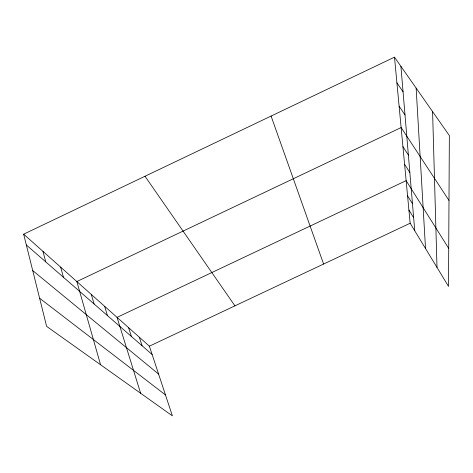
<?xml version="1.0" encoding="UTF-8"?>
<svg xmlns="http://www.w3.org/2000/svg" width="473" height="473" viewBox="0 0 473 473"><rect width="100%" height="100%" fill="white"/><g stroke="black" fill="none" stroke-linecap="round" stroke-linejoin="round"><path stroke-width="0.71" d="M23.65 234.176L149.385 346.171L172.373 415.838L46.62 326.364L23.65 234.176L394.494 57.162L449.35 135.556L448.516 286.401L410.156 223.226L394.494 57.162M149.385 346.171L410.156 223.226M39.608 298.215L165.473 394.925M32.72 270.574L158.597 374.09M26.34 244.973L152.135 354.514M144.998 176.252L234.927 305.836M396.912 82.799L403.055 91.792M399.117 106.165L405.006 114.969M448.989 200.422L401.134 127.556L76.833 281.541L100.572 364.748M402.931 146.648L408.376 155.073M404.598 164.291L409.849 172.539M448.729 248.437L406.136 180.645L117.05 317.371L140.629 393.246M407.572 195.84L412.468 203.733M408.909 210L413.644 217.722M271.082 116.068L323.591 264.04M139.334 337.219L142.107 345.781M128.585 327.641L131.376 336.433M104.651 306.327L107.466 315.615M91.283 294.419L94.103 303.979M60.656 267.133L63.441 277.279M42.996 251.405L45.745 261.871M400.915 66.338L414.744 230.783M416.139 88.096L425.523 248.532M432.588 111.604L436.999 267.434"/></g></svg>
